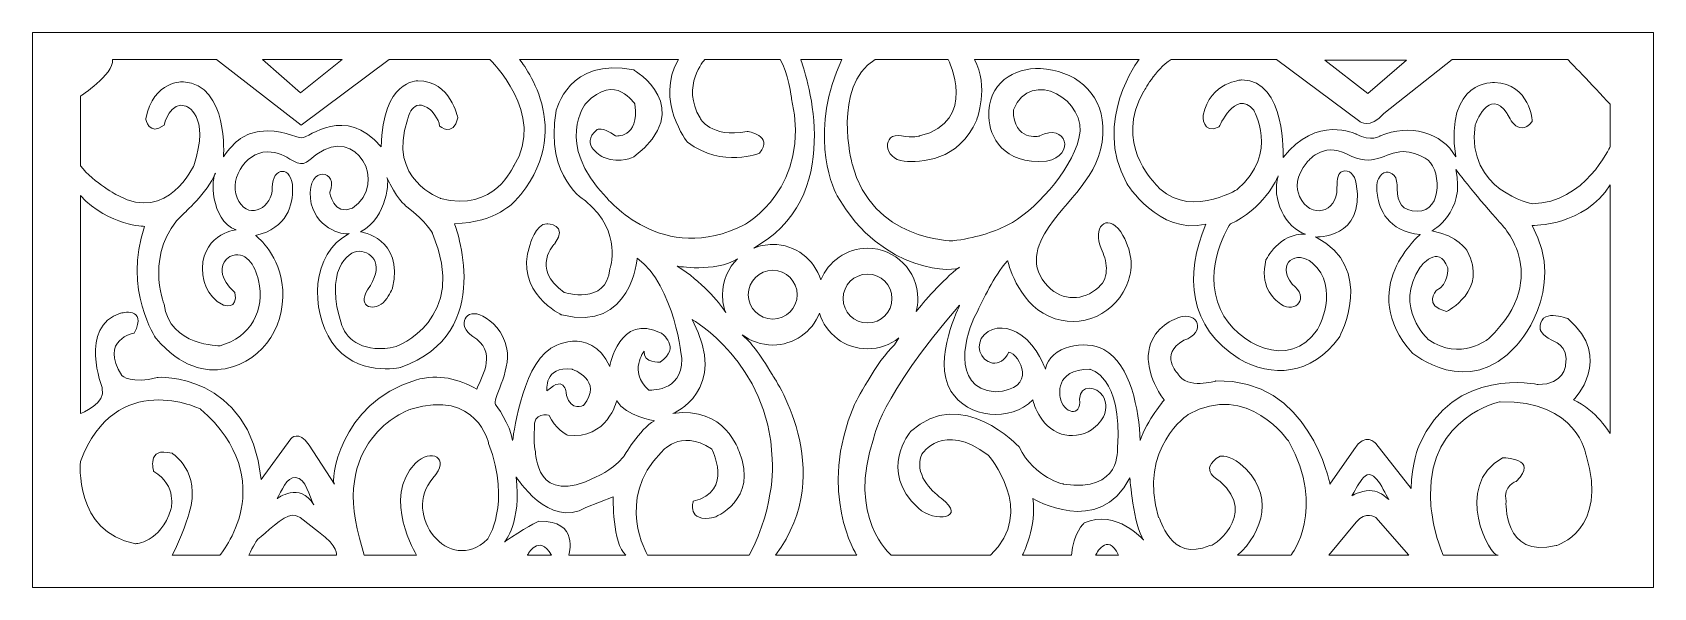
# Model space of a CAD drawing. Header units: centimetres. Extents: x -27.5 to -1.9, y -9.5 to -5.2.
# Drawn here: x -14.41 to -1.85, y -9.5 to -5.2 of the extents above; entities that cross this region are included whole.
import ezdxf

# ---------------------------------------------------------------- set-up
doc = ezdxf.new("R2010")
doc.units = ezdxf.units.CM
doc.header["$MEASUREMENT"] = 0
doc.layers.add('layer 1', color=7, linetype='Continuous')

msp = doc.modelspace()

# ---------------------------------------------------------------- linework, layer by layer
at = {"layer": 'layer 1', "color": 7, "lineweight": 9}
for points, knots in [([(-14.41417, -9.5), (-14.41417, -9.5), (-14.41417, -5.19749), (-14.41417, -5.19749), (-14.41417, -5.19749), (-14.41417, -5.19749), (-1.85082, -5.19749), (-1.85082, -5.19749), (-1.85082, -5.19749), (-1.85082, -5.19749), (-1.85082, -9.5), (-1.85082, -9.5), (-1.85082, -9.5), (-1.85082, -9.5), (-14.41417, -9.5), (-14.41417, -9.5)], [0, 0, 0, 0, 0.2, 0.2, 0.2, 0.2, 0.4, 0.4, 0.4, 0.4, 0.6, 0.6, 0.6, 0.6, 1, 1, 1, 1]), ([(-12.39748, -6.40492), (-12.39554, -6.52762), (-12.43569, -6.71559), (-12.68567, -6.77077), (-12.68567, -6.77077), (-12.68567, -6.77077), (-12.5148, -6.90018), (-12.48049, -7.13505), (-12.48049, -7.13505), (-12.43585, -7.44065), (-12.60981, -7.74353), (-12.92164, -7.8039), (-12.92164, -7.8039), (-13.0715, -7.83291), (-13.26048, -7.79584), (-13.45639, -7.56959), (-13.45639, -7.56959), (-13.45639, -7.56959), (-13.71329, -7.1912), (-13.54497, -6.7007), (-13.54497, -6.7007), (-13.54497, -6.7007), (-13.81325, -6.7007), (-14.04232, -6.46245), (-14.04232, -6.46245), (-14.04232, -6.46245), (-14.04232, -8.15119), (-14.04232, -8.15119), (-14.04232, -8.15119), (-14.04232, -8.15119), (-13.83731, -8.07411), (-13.87274, -7.95499), (-13.87274, -7.95499), (-13.87274, -7.95499), (-14.05877, -7.4785), (-13.731, -7.37339), (-13.731, -7.37339), (-13.731, -7.37339), (-13.5184, -7.31733), (-13.6247, -7.52754), (-13.6247, -7.52754), (-13.6247, -7.52754), (-13.89932, -7.5766), (-13.72214, -7.85689), (-13.72214, -7.85689), (-13.72214, -7.85689), (-13.64242, -7.92696), (-13.44752, -7.8709), (-13.44752, -7.8709), (-13.44752, -7.8709), (-12.72997, -7.82544), (-12.64138, -8.66272), (-12.64138, -8.66272), (-12.64138, -8.66272), (-12.41106, -8.34739), (-12.41106, -8.34739), (-12.41106, -8.34739), (-12.41106, -8.34739), (-12.35279, -8.27213), (-12.26932, -8.39644), (-12.26932, -8.39644), (-12.26932, -8.39644), (-12.07442, -8.69775), (-12.07442, -8.69775), (-12.07442, -8.69775), (-12.10739, -8.69226), (-12.03992, -8.07062), (-11.44546, -7.89192), (-11.44546, -7.89192), (-11.2567, -7.84091), (-11.11465, -7.8828), (-10.97143, -7.96249), (-10.97143, -7.96249), (-10.91991, -7.84198), (-10.81376, -7.67257), (-11.00117, -7.55298), (-11.00117, -7.55298), (-11.13195, -7.46953), (-11.05434, -7.32415), (-10.92313, -7.39711), (-10.92313, -7.39711), (-10.85628, -7.43427), (-10.76249, -7.51001), (-10.73767, -7.64959), (-10.73767, -7.64959), (-10.7053, -7.83169), (-10.85515, -8.04956), (-10.82535, -8.08112), (-10.82535, -8.08112), (-10.82535, -8.08112), (-10.71018, -8.23528), (-10.69246, -8.36141), (-10.69246, -8.36141), (-10.69246, -8.36141), (-10.63045, -7.80083), (-10.40012, -7.64667), (-10.40012, -7.64667), (-10.40012, -7.64667), (-10.09893, -7.45047), (-9.93947, -7.78681), (-9.93947, -7.78681), (-9.93947, -7.78681), (-9.8686, -7.36638), (-9.54083, -7.52754), (-9.54083, -7.52754), (-9.54083, -7.52754), (-9.38137, -7.63966), (-9.54969, -7.75178), (-9.54969, -7.75178), (-9.54969, -7.75178), (-9.68257, -7.76579), (-9.67371, -7.66769), (-9.67371, -7.66769), (-9.67371, -7.66769), (-9.79773, -7.82185), (-9.63827, -7.969), (-9.63827, -7.969), (-9.63827, -7.969), (-9.38137, -7.99002), (-9.38137, -7.73076), (-9.38137, -7.73076), (-9.38137, -7.73076), (-9.43453, -7.16318), (-9.72686, -6.94595), (-9.72686, -6.94595), (-9.72686, -6.94595), (-9.77116, -7.52054), (-10.31154, -7.3874), (-10.31154, -7.3874), (-10.31154, -7.3874), (-10.68361, -7.21223), (-10.55958, -6.84785), (-10.55958, -6.84785), (-10.55958, -6.84785), (-10.51528, -6.67967), (-10.4267, -6.67967), (-10.4267, -6.67967), (-10.4267, -6.67967), (-10.25839, -6.68668), (-10.36469, -6.83383), (-10.36469, -6.83383), (-10.36469, -6.83383), (-10.55958, -7.02303), (-10.29382, -7.21223), (-10.29382, -7.21223), (-10.29382, -7.21223), (-9.96605, -7.31733), (-9.93947, -7.03004), (-9.93947, -7.03004), (-9.93947, -7.03004), (-9.83316, -6.74975), (-10.1255, -6.50449), (-10.1255, -6.50449), (-10.1255, -6.50449), (-10.44442, -6.32931), (-10.35583, -5.80377), (-10.35583, -5.80377), (-10.35583, -5.80377), (-10.25839, -5.38334), (-9.75344, -5.48845), (-9.75344, -5.48845), (-9.75344, -5.48845), (-9.25735, -5.78275), (-9.75344, -6.16114), (-9.75344, -6.16114), (-9.75344, -6.16114), (-9.85089, -6.2172), (-9.98376, -6.16815), (-9.98376, -6.16815), (-9.98376, -6.16815), (-10.18752, -6.07005), (-10.03691, -5.95092), (-10.03691, -5.95092), (-10.03691, -5.95092), (-10.00148, -5.9229), (-9.89518, -5.99997), (-9.89518, -5.99997), (-9.89518, -5.99997), (-9.70914, -6.02099), (-9.74458, -5.75472), (-9.74458, -5.75472), (-9.74458, -5.75472), (-9.89518, -5.50246), (-10.1255, -5.74771), (-10.1255, -5.74771), (-10.1255, -5.74771), (-10.37355, -6.05603), (-9.96605, -6.47646), (-9.96605, -6.47646), (-9.96605, -6.47646), (-9.53197, -7.01602), (-8.89414, -6.68668), (-8.89414, -6.68668), (-8.89414, -6.68668), (-8.37148, -6.39938), (-8.53094, -5.71268), (-8.53094, -5.71268), (-8.53094, -5.71268), (-8.55752, -5.49447), (-8.61952, -5.40737), (-8.61952, -5.40737), (-8.61952, -5.40737), (-9.2042, -5.40737), (-9.2042, -5.40737), (-9.2042, -5.40737), (-9.2042, -5.40737), (-9.39023, -5.61458), (-9.23964, -5.85983), (-9.23964, -5.85983), (-9.23964, -5.85983), (-9.1599, -6.02099), (-8.87642, -5.96494), (-8.87642, -5.96494), (-8.87642, -5.96494), (-8.66382, -5.99297), (-8.77898, -6.13312), (-8.77898, -6.13312), (-8.77898, -6.13312), (-9.06246, -6.25223), (-9.33708, -6.04903), (-9.33708, -6.04903), (-9.33708, -6.04903), (-9.59398, -5.72571), (-9.40795, -5.40737), (-9.40795, -5.40737), (-9.40795, -5.40737), (-10.63931, -5.40737), (-10.63931, -5.40737), (-10.63931, -5.40737), (-10.63931, -5.40737), (-10.1698, -5.95793), (-10.67474, -6.50449), (-10.67474, -6.50449), (-10.67474, -6.50449), (-10.81649, -6.67267), (-11.14426, -6.67967), (-11.14426, -6.67967), (-11.14426, -6.67967), (-10.80762, -7.52754), (-11.56062, -7.79382), (-11.56062, -7.79382), (-11.56062, -7.79382), (-11.90636, -7.87398), (-12.09419, -7.59722), (-12.09419, -7.59722), (-12.2611, -7.35126), (-12.25778, -6.9098), (-11.95926, -6.75675), (-11.95926, -6.75675), (-12.01122, -6.77061), (-12.23226, -6.71397), (-12.26046, -6.48347), (-12.26046, -6.48347), (-12.28105, -6.21475), (-12.03395, -6.26932), (-12.10986, -6.43442), (-12.10986, -6.43442), (-12.10986, -6.43442), (-12.08328, -6.62362), (-11.93268, -6.56055), (-11.93268, -6.56055), (-11.65241, -6.3596), (-11.90783, -5.91919), (-12.20886, -6.14017), (-12.20886, -6.14017), (-12.27089, -6.18571), (-12.30386, -6.24755), (-12.39431, -6.19365), (-12.39431, -6.19365), (-12.46219, -6.1532), (-12.50661, -6.12267), (-12.59549, -6.12375), (-12.59549, -6.12375), (-12.77265, -6.12591), (-12.90439, -6.35725), (-12.81433, -6.50789), (-12.81433, -6.50789), (-12.72716, -6.6537), (-12.5535, -6.55203), (-12.5552, -6.39919), (-12.5552, -6.39919), (-12.55697, -6.23922), (-12.40034, -6.22394), (-12.39748, -6.40492)], [0, 0, 0, 0, 0.01388889, 0.01388889, 0.01388889, 0.01388889, 0.02777778, 0.02777778, 0.02777778, 0.02777778, 0.04166667, 0.04166667, 0.04166667, 0.04166667, 0.05555556, 0.05555556, 0.05555556, 0.05555556, 0.06944444, 0.06944444, 0.06944444, 0.06944444, 0.08333333, 0.08333333, 0.08333333, 0.08333333, 0.09722222, 0.09722222, 0.09722222, 0.09722222, 0.11111111, 0.11111111, 0.11111111, 0.11111111, 0.125, 0.125, 0.125, 0.125, 0.13888889, 0.13888889, 0.13888889, 0.13888889, 0.15277778, 0.15277778, 0.15277778, 0.15277778, 0.16666667, 0.16666667, 0.16666667, 0.16666667, 0.18055556, 0.18055556, 0.18055556, 0.18055556, 0.19444444, 0.19444444, 0.19444444, 0.19444444, 0.20833333, 0.20833333, 0.20833333, 0.20833333, 0.22222222, 0.22222222, 0.22222222, 0.22222222, 0.23611111, 0.23611111, 0.23611111, 0.23611111, 0.25, 0.25, 0.25, 0.25, 0.26388889, 0.26388889, 0.26388889, 0.26388889, 0.27777778, 0.27777778, 0.27777778, 0.27777778, 0.29166667, 0.29166667, 0.29166667, 0.29166667, 0.30555556, 0.30555556, 0.30555556, 0.30555556, 0.31944444, 0.31944444, 0.31944444, 0.31944444, 0.33333333, 0.33333333, 0.33333333, 0.33333333, 0.34722222, 0.34722222, 0.34722222, 0.34722222, 0.36111111, 0.36111111, 0.36111111, 0.36111111, 0.375, 0.375, 0.375, 0.375, 0.38888889, 0.38888889, 0.38888889, 0.38888889, 0.40277778, 0.40277778, 0.40277778, 0.40277778, 0.41666667, 0.41666667, 0.41666667, 0.41666667, 0.43055556, 0.43055556, 0.43055556, 0.43055556, 0.44444444, 0.44444444, 0.44444444, 0.44444444, 0.45833333, 0.45833333, 0.45833333, 0.45833333, 0.47222222, 0.47222222, 0.47222222, 0.47222222, 0.48611111, 0.48611111, 0.48611111, 0.48611111, 0.5, 0.5, 0.5, 0.5, 0.51388889, 0.51388889, 0.51388889, 0.51388889, 0.52777778, 0.52777778, 0.52777778, 0.52777778, 0.54166667, 0.54166667, 0.54166667, 0.54166667, 0.55555556, 0.55555556, 0.55555556, 0.55555556, 0.56944444, 0.56944444, 0.56944444, 0.56944444, 0.58333333, 0.58333333, 0.58333333, 0.58333333, 0.59722222, 0.59722222, 0.59722222, 0.59722222, 0.61111111, 0.61111111, 0.61111111, 0.61111111, 0.625, 0.625, 0.625, 0.625, 0.63888889, 0.63888889, 0.63888889, 0.63888889, 0.65277778, 0.65277778, 0.65277778, 0.65277778, 0.66666667, 0.66666667, 0.66666667, 0.66666667, 0.68055556, 0.68055556, 0.68055556, 0.68055556, 0.69444444, 0.69444444, 0.69444444, 0.69444444, 0.70833333, 0.70833333, 0.70833333, 0.70833333, 0.72222222, 0.72222222, 0.72222222, 0.72222222, 0.73611111, 0.73611111, 0.73611111, 0.73611111, 0.75, 0.75, 0.75, 0.75, 0.76388889, 0.76388889, 0.76388889, 0.76388889, 0.77777778, 0.77777778, 0.77777778, 0.77777778, 0.79166667, 0.79166667, 0.79166667, 0.79166667, 0.80555556, 0.80555556, 0.80555556, 0.80555556, 0.81944444, 0.81944444, 0.81944444, 0.81944444, 0.83333333, 0.83333333, 0.83333333, 0.83333333, 0.84722222, 0.84722222, 0.84722222, 0.84722222, 0.86111111, 0.86111111, 0.86111111, 0.86111111, 0.875, 0.875, 0.875, 0.875, 0.88888889, 0.88888889, 0.88888889, 0.88888889, 0.90277778, 0.90277778, 0.90277778, 0.90277778, 0.91666667, 0.91666667, 0.91666667, 0.91666667, 0.93055556, 0.93055556, 0.93055556, 0.93055556, 0.94444444, 0.94444444, 0.94444444, 0.94444444, 0.95833333, 0.95833333, 0.95833333, 0.95833333, 0.97222222, 0.97222222, 0.97222222, 0.97222222, 1, 1, 1, 1]), ([(-13.79301, -5.40737), (-13.79301, -5.40737), (-12.98687, -5.40737), (-12.98687, -5.40737), (-12.98687, -5.40737), (-12.98687, -5.40737), (-12.33132, -5.91589), (-12.33132, -5.91589), (-12.33132, -5.91589), (-12.33132, -5.91589), (-11.6492, -5.40737), (-11.6492, -5.40737), (-11.6492, -5.40737), (-11.6492, -5.40737), (-10.86963, -5.40737), (-10.86963, -5.40737), (-10.86963, -5.40737), (-10.86963, -5.40737), (-10.4267, -5.8318), (-10.68361, -6.23121), (-10.68361, -6.23121), (-10.68361, -6.23121), (-10.8342, -6.59559), (-11.25057, -6.48347), (-11.25057, -6.48347), (-11.25057, -6.48347), (-11.66692, -6.34031), (-11.50746, -5.87384), (-11.50746, -5.87384), (-11.50746, -5.87384), (-11.47203, -5.68465), (-11.33029, -5.79677), (-11.33029, -5.79677), (-11.33029, -5.79677), (-11.25942, -5.86684), (-11.25942, -5.9229), (-11.25942, -5.9229), (-11.25942, -5.9229), (-11.15312, -6.01399), (-11.11768, -5.85983), (-11.11768, -5.85983), (-11.11768, -5.85983), (-11.17083, -5.57253), (-11.42773, -5.57253), (-11.42773, -5.57253), (-11.42773, -5.57253), (-11.70236, -5.56553), (-11.71121, -6.08406), (-11.71121, -6.08406), (-11.99602, -5.75569), (-12.26637, -6.01374), (-12.32871, -6.01509), (-12.32871, -6.01509), (-12.36693, -6.01592), (-12.49755, -5.9427), (-12.65185, -5.96519), (-12.65185, -5.96519), (-12.76615, -5.98185), (-12.84243, -6.03169), (-12.93372, -6.16114), (-12.93372, -6.16114), (-12.93372, -6.16114), (-12.88943, -5.60757), (-13.24377, -5.57954), (-13.24377, -5.57954), (-13.24377, -5.57954), (-13.4741, -5.56553), (-13.53611, -5.86684), (-13.53611, -5.86684), (-13.53611, -5.86684), (-13.50954, -6.00698), (-13.39437, -5.91589), (-13.39437, -5.91589), (-13.39437, -5.91589), (-13.34122, -5.71969), (-13.22606, -5.76873), (-13.22606, -5.76873), (-13.22606, -5.76873), (-13.03117, -5.8318), (-13.16405, -6.23121), (-13.16405, -6.23121), (-13.16405, -6.23121), (-13.36779, -6.67267), (-13.74872, -6.46245), (-13.74872, -6.46245), (-13.74872, -6.46245), (-13.93727, -6.36435), (-14.04232, -6.23121), (-14.04232, -6.23121), (-14.04232, -6.23121), (-14.04232, -5.69166), (-14.04232, -5.69166), (-14.04232, -5.69166), (-14.04232, -5.69166), (-13.78416, -5.5265), (-13.79301, -5.40737)], [0, 0, 0, 0, 0.04, 0.04, 0.04, 0.04, 0.08, 0.08, 0.08, 0.08, 0.12, 0.12, 0.12, 0.12, 0.16, 0.16, 0.16, 0.16, 0.2, 0.2, 0.2, 0.2, 0.24, 0.24, 0.24, 0.24, 0.28, 0.28, 0.28, 0.28, 0.32, 0.32, 0.32, 0.32, 0.36, 0.36, 0.36, 0.36, 0.4, 0.4, 0.4, 0.4, 0.44, 0.44, 0.44, 0.44, 0.48, 0.48, 0.48, 0.48, 0.52, 0.52, 0.52, 0.52, 0.56, 0.56, 0.56, 0.56, 0.6, 0.6, 0.6, 0.6, 0.64, 0.64, 0.64, 0.64, 0.68, 0.68, 0.68, 0.68, 0.72, 0.72, 0.72, 0.72, 0.76, 0.76, 0.76, 0.76, 0.8, 0.8, 0.8, 0.8, 0.84, 0.84, 0.84, 0.84, 0.88, 0.88, 0.88, 0.88, 0.92, 0.92, 0.92, 0.92, 1, 1, 1, 1]), ([(-12.63103, -5.40737), (-12.63103, -5.40737), (-12.01409, -5.40737), (-12.01409, -5.40737), (-12.01409, -5.40737), (-12.01409, -5.40737), (-12.33548, -5.66444), (-12.33548, -5.66444), (-12.33548, -5.66444), (-12.33548, -5.66444), (-12.63103, -5.40737), (-12.63103, -5.40737)], [0, 0, 0, 0, 0.25, 0.25, 0.25, 0.25, 0.5, 0.5, 0.5, 0.5, 1, 1, 1, 1]), ([(-8.82459, -6.86974), (-8.77904, -6.85106), (-8.72919, -6.84074), (-8.67692, -6.84074), (-8.67692, -6.84074), (-8.50152, -6.84074), (-8.35317, -6.9567), (-8.30433, -7.11612), (-8.30433, -7.11612), (-8.24705, -6.97219), (-8.10646, -6.87043), (-7.94216, -6.87043), (-7.94216, -6.87043), (-7.727, -6.87043), (-7.55251, -7.04491), (-7.55251, -7.26007), (-7.55251, -7.26007), (-7.55251, -7.29502), (-7.55714, -7.32887), (-7.56577, -7.36109), (-7.56577, -7.36109), (-7.50848, -7.28952), (-7.36595, -7.11915), (-7.22871, -7.01602), (-7.22871, -7.01602), (-7.24308, -7.05717), (-7.82455, -7.0794), (-8.17753, -6.46518), (-8.17753, -6.46518), (-8.22899, -6.37565), (-8.39257, -5.93703), (-8.14116, -5.40737), (-8.14116, -5.40737), (-8.14116, -5.40737), (-8.46007, -5.40737), (-8.46007, -5.40737), (-8.46007, -5.40737), (-8.46007, -5.40737), (-8.09686, -6.35034), (-8.71697, -6.7988), (-8.71697, -6.7988), (-8.71697, -6.7988), (-8.82459, -6.86974), (-8.82459, -6.86974)], [0, 0, 0, 0, 0.08333333, 0.08333333, 0.08333333, 0.08333333, 0.16666667, 0.16666667, 0.16666667, 0.16666667, 0.25, 0.25, 0.25, 0.25, 0.33333333, 0.33333333, 0.33333333, 0.33333333, 0.41666667, 0.41666667, 0.41666667, 0.41666667, 0.5, 0.5, 0.5, 0.5, 0.58333333, 0.58333333, 0.58333333, 0.58333333, 0.66666667, 0.66666667, 0.66666667, 0.66666667, 0.75, 0.75, 0.75, 0.75, 0.83333333, 0.83333333, 0.83333333, 0.83333333, 1, 1, 1, 1]), ([(-3.78971, -6.12111), (-3.72976, -6.12009), (-3.67554, -6.14527), (-3.6204, -6.17205), (-3.6204, -6.17205), (-3.49813, -6.23144), (-3.47717, -6.58789), (-3.68173, -6.58285), (-3.68173, -6.58285), (-3.79967, -6.57995), (-3.83608, -6.51941), (-3.83684, -6.40945), (-3.83684, -6.40945), (-3.83715, -6.36472), (-3.8415, -6.32738), (-3.86202, -6.30672), (-3.86202, -6.30672), (-3.89847, -6.27004), (-3.95061, -6.2658), (-3.98358, -6.3325), (-3.98358, -6.3325), (-4.00108, -6.3679), (-3.99669, -6.42216), (-3.99141, -6.45911), (-3.99141, -6.45911), (-3.97671, -6.56207), (-3.91403, -6.73913), (-3.65865, -6.76376), (-3.65865, -6.76376), (-3.65865, -6.76376), (-4.16359, -7.1842), (-3.72066, -7.6817), (-3.72066, -7.6817), (-3.72066, -7.6817), (-3.28658, -8.04608), (-2.91452, -7.62565), (-2.91452, -7.62565), (-2.91452, -7.62565), (-2.51587, -7.20522), (-2.79049, -6.69369), (-2.79049, -6.69369), (-2.79049, -6.69369), (-2.38299, -6.7007), (-2.1881, -6.37836), (-2.1881, -6.37836), (-2.1881, -6.37836), (-2.1881, -8.30535), (-2.1881, -8.30535), (-2.1881, -8.30535), (-2.1881, -8.30535), (-2.29441, -8.12316), (-2.47157, -8.04608), (-2.47157, -8.04608), (-2.47157, -8.04608), (-2.15267, -7.72375), (-2.51587, -7.41543), (-2.51587, -7.41543), (-2.51587, -7.41543), (-2.7462, -7.32434), (-2.72848, -7.49952), (-2.72848, -7.49952), (-2.72848, -7.49952), (-2.71963, -7.54156), (-2.6399, -7.5836), (-2.6399, -7.5836), (-2.6399, -7.5836), (-2.49816, -7.61864), (-2.53359, -7.77981), (-2.53359, -7.77981), (-2.53359, -7.77981), (-2.54245, -7.92696), (-2.7462, -7.92696), (-2.7462, -7.92696), (-2.7462, -7.92696), (-3.40175, -7.77981), (-3.6675, -8.39644), (-3.6675, -8.39644), (-3.6675, -8.39644), (-3.72952, -8.5436), (-3.72952, -8.73279), (-3.72952, -8.73279), (-3.72952, -8.73279), (-4.00413, -8.38243), (-4.00413, -8.38243), (-4.00413, -8.38243), (-4.00413, -8.38243), (-4.08387, -8.28433), (-4.17246, -8.43148), (-4.17246, -8.43148), (-4.17246, -8.43148), (-4.35849, -8.69775), (-4.35849, -8.69775), (-4.35849, -8.69775), (-4.35849, -8.69775), (-4.51794, -7.8709), (-5.24436, -7.89893), (-5.24436, -7.89893), (-5.24436, -7.89893), (-5.46583, -7.969), (-5.53669, -7.84287), (-5.53669, -7.84287), (-5.53669, -7.84287), (-5.68729, -7.69572), (-5.4924, -7.5836), (-5.4924, -7.5836), (-5.31184, -7.52542), (-5.37944, -7.35197), (-5.53136, -7.40767), (-5.53136, -7.40767), (-5.61924, -7.43989), (-5.75512, -7.51912), (-5.76702, -7.70273), (-5.76702, -7.70273), (-5.76702, -7.70273), (-5.77588, -7.8709), (-5.643, -8.04608), (-5.643, -8.04608), (-5.643, -8.04608), (-5.77588, -8.20024), (-5.82903, -8.36141), (-5.82903, -8.36141), (-5.8393, -8.12618), (-5.90043, -7.76991), (-6.11051, -7.65573), (-6.11051, -7.65573), (-6.25343, -7.57805), (-6.52851, -7.62375), (-6.5643, -7.80784), (-6.5643, -7.80784), (-6.5643, -7.80784), (-6.62124, -7.63116), (-6.75359, -7.54087), (-6.75359, -7.54087), (-6.84325, -7.4797), (-6.95816, -7.46189), (-7.03949, -7.54193), (-7.03949, -7.54193), (-7.11001, -7.61133), (-7.07486, -7.74343), (-6.97399, -7.75972), (-6.97399, -7.75972), (-6.92773, -7.76719), (-6.87775, -7.74185), (-6.84778, -7.6747), (-6.84778, -7.6747), (-6.76191, -7.69187), (-6.61598, -7.96607), (-6.95409, -7.98302), (-6.95409, -7.98302), (-7.30937, -7.95364), (-7.17555, -7.51519), (-7.10393, -7.38281), (-7.10393, -7.38281), (-7.03697, -7.25905), (-6.97291, -7.09879), (-6.85664, -6.96697), (-6.85664, -6.96697), (-6.85664, -6.96697), (-6.78498, -7.28441), (-6.53639, -7.39754), (-6.53639, -7.39754), (-6.28764, -7.51076), (-6.00883, -7.37852), (-5.9197, -7.11951), (-5.9197, -7.11951), (-5.88485, -7.01824), (-5.88828, -6.89208), (-5.97963, -6.74274), (-5.97963, -6.74274), (-6.09511, -6.58816), (-6.20126, -6.71529), (-6.1312, -6.87188), (-6.1312, -6.87188), (-6.09053, -6.96277), (-6.05966, -7.09075), (-6.15169, -7.17344), (-6.15169, -7.17344), (-6.27048, -7.28018), (-6.43153, -7.28036), (-6.54194, -7.16761), (-6.54194, -7.16761), (-6.69001, -7.01639), (-6.63837, -6.85209), (-6.53409, -6.70118), (-6.53409, -6.70118), (-6.35787, -6.44615), (-6.10358, -6.28151), (-6.11864, -5.92327), (-6.11864, -5.92327), (-6.12992, -5.65496), (-6.34577, -5.48907), (-6.60279, -5.47821), (-6.60279, -5.47821), (-6.80621, -5.46962), (-7.01314, -5.58661), (-7.00237, -5.85482), (-7.00237, -5.85482), (-6.99654, -6.00026), (-6.89651, -6.22508), (-6.55544, -6.19618), (-6.55544, -6.19618), (-6.32167, -6.14823), (-6.40481, -5.89252), (-6.6086, -5.99997), (-6.6086, -5.99997), (-6.6086, -5.99997), (-6.81235, -6.04903), (-6.81235, -5.79677), (-6.81235, -5.79677), (-6.67764, -5.4649), (-6.22751, -5.72367), (-6.30378, -6.01875), (-6.30378, -6.01875), (-6.37062, -6.27736), (-6.65506, -6.59169), (-6.85914, -6.69191), (-6.85914, -6.69191), (-6.97301, -6.74783), (-7.11237, -6.79245), (-7.28186, -6.81281), (-7.28186, -6.81281), (-7.28186, -6.81281), (-7.91083, -6.81281), (-8.06143, -6.2172), (-8.06143, -6.2172), (-8.06143, -6.2172), (-8.22089, -5.61725), (-7.88425, -5.40737), (-7.88425, -5.40737), (-7.88425, -5.40737), (-7.31729, -5.40737), (-7.31729, -5.40737), (-7.31729, -5.40737), (-7.31729, -5.40737), (-7.07811, -5.88786), (-7.53877, -5.99997), (-7.53877, -5.99997), (-7.53877, -5.99997), (-7.58969, -6.01724), (-7.67837, -5.99961), (-7.67837, -5.99961), (-7.83285, -5.96892), (-7.82152, -6.1817), (-7.65827, -6.19551), (-7.65827, -6.19551), (-7.53847, -6.20565), (-7.22995, -6.19771), (-7.09583, -5.87384), (-7.09583, -5.87384), (-7.09583, -5.87384), (-6.99838, -5.61725), (-7.11355, -5.40737), (-7.11355, -5.40737), (-7.11355, -5.40737), (-5.83789, -5.40737), (-5.83789, -5.40737), (-5.83789, -5.40737), (-5.83789, -5.40737), (-6.2011, -5.88085), (-5.93534, -6.36435), (-5.93534, -6.36435), (-5.93534, -6.36435), (-5.68536, -6.7727), (-5.32012, -6.68363), (-5.32012, -6.68363), (-5.48778, -7.07707), (-5.45448, -7.48817), (-5.06169, -7.72595), (-5.06169, -7.72595), (-4.81435, -7.87568), (-4.50157, -7.85626), (-4.28761, -7.56258), (-4.28761, -7.56258), (-4.27911, -7.54771), (-4.00103, -7.0207), (-4.46969, -6.78297), (-4.46969, -6.78297), (-4.46969, -6.78297), (-4.08221, -6.80116), (-4.15507, -6.37223), (-4.15507, -6.37223), (-4.16793, -6.29653), (-4.20762, -6.25641), (-4.26497, -6.27491), (-4.26497, -6.27491), (-4.29273, -6.28386), (-4.30533, -6.3249), (-4.30446, -6.40465), (-4.30446, -6.40465), (-4.30235, -6.59904), (-4.51167, -6.64555), (-4.59393, -6.46922), (-4.59393, -6.46922), (-4.62389, -6.40499), (-4.62538, -6.31486), (-4.53566, -6.20319), (-4.53566, -6.20319), (-4.53566, -6.20319), (-4.4205, -6.04202), (-4.22561, -6.14012), (-4.22561, -6.14012), (-4.01829, -6.25374), (-3.94097, -6.12368), (-3.78971, -6.12111)], [0, 0, 0, 0, 0.01298701, 0.01298701, 0.01298701, 0.01298701, 0.02597403, 0.02597403, 0.02597403, 0.02597403, 0.03896104, 0.03896104, 0.03896104, 0.03896104, 0.05194805, 0.05194805, 0.05194805, 0.05194805, 0.06493506, 0.06493506, 0.06493506, 0.06493506, 0.07792208, 0.07792208, 0.07792208, 0.07792208, 0.09090909, 0.09090909, 0.09090909, 0.09090909, 0.1038961, 0.1038961, 0.1038961, 0.1038961, 0.11688312, 0.11688312, 0.11688312, 0.11688312, 0.12987013, 0.12987013, 0.12987013, 0.12987013, 0.14285714, 0.14285714, 0.14285714, 0.14285714, 0.15584416, 0.15584416, 0.15584416, 0.15584416, 0.16883117, 0.16883117, 0.16883117, 0.16883117, 0.18181818, 0.18181818, 0.18181818, 0.18181818, 0.19480519, 0.19480519, 0.19480519, 0.19480519, 0.20779221, 0.20779221, 0.20779221, 0.20779221, 0.22077922, 0.22077922, 0.22077922, 0.22077922, 0.23376623, 0.23376623, 0.23376623, 0.23376623, 0.24675325, 0.24675325, 0.24675325, 0.24675325, 0.25974026, 0.25974026, 0.25974026, 0.25974026, 0.27272727, 0.27272727, 0.27272727, 0.27272727, 0.28571429, 0.28571429, 0.28571429, 0.28571429, 0.2987013, 0.2987013, 0.2987013, 0.2987013, 0.31168831, 0.31168831, 0.31168831, 0.31168831, 0.32467532, 0.32467532, 0.32467532, 0.32467532, 0.33766234, 0.33766234, 0.33766234, 0.33766234, 0.35064935, 0.35064935, 0.35064935, 0.35064935, 0.36363636, 0.36363636, 0.36363636, 0.36363636, 0.37662338, 0.37662338, 0.37662338, 0.37662338, 0.38961039, 0.38961039, 0.38961039, 0.38961039, 0.4025974, 0.4025974, 0.4025974, 0.4025974, 0.41558442, 0.41558442, 0.41558442, 0.41558442, 0.42857143, 0.42857143, 0.42857143, 0.42857143, 0.44155844, 0.44155844, 0.44155844, 0.44155844, 0.45454545, 0.45454545, 0.45454545, 0.45454545, 0.46753247, 0.46753247, 0.46753247, 0.46753247, 0.48051948, 0.48051948, 0.48051948, 0.48051948, 0.49350649, 0.49350649, 0.49350649, 0.49350649, 0.50649351, 0.50649351, 0.50649351, 0.50649351, 0.51948052, 0.51948052, 0.51948052, 0.51948052, 0.53246753, 0.53246753, 0.53246753, 0.53246753, 0.54545455, 0.54545455, 0.54545455, 0.54545455, 0.55844156, 0.55844156, 0.55844156, 0.55844156, 0.57142857, 0.57142857, 0.57142857, 0.57142857, 0.58441558, 0.58441558, 0.58441558, 0.58441558, 0.5974026, 0.5974026, 0.5974026, 0.5974026, 0.61038961, 0.61038961, 0.61038961, 0.61038961, 0.62337662, 0.62337662, 0.62337662, 0.62337662, 0.63636364, 0.63636364, 0.63636364, 0.63636364, 0.64935065, 0.64935065, 0.64935065, 0.64935065, 0.66233766, 0.66233766, 0.66233766, 0.66233766, 0.67532468, 0.67532468, 0.67532468, 0.67532468, 0.68831169, 0.68831169, 0.68831169, 0.68831169, 0.7012987, 0.7012987, 0.7012987, 0.7012987, 0.71428571, 0.71428571, 0.71428571, 0.71428571, 0.72727273, 0.72727273, 0.72727273, 0.72727273, 0.74025974, 0.74025974, 0.74025974, 0.74025974, 0.75324675, 0.75324675, 0.75324675, 0.75324675, 0.76623377, 0.76623377, 0.76623377, 0.76623377, 0.77922078, 0.77922078, 0.77922078, 0.77922078, 0.79220779, 0.79220779, 0.79220779, 0.79220779, 0.80519481, 0.80519481, 0.80519481, 0.80519481, 0.81818182, 0.81818182, 0.81818182, 0.81818182, 0.83116883, 0.83116883, 0.83116883, 0.83116883, 0.84415584, 0.84415584, 0.84415584, 0.84415584, 0.85714286, 0.85714286, 0.85714286, 0.85714286, 0.87012987, 0.87012987, 0.87012987, 0.87012987, 0.88311688, 0.88311688, 0.88311688, 0.88311688, 0.8961039, 0.8961039, 0.8961039, 0.8961039, 0.90909091, 0.90909091, 0.90909091, 0.90909091, 0.92207792, 0.92207792, 0.92207792, 0.92207792, 0.93506494, 0.93506494, 0.93506494, 0.93506494, 0.94805195, 0.94805195, 0.94805195, 0.94805195, 0.96103896, 0.96103896, 0.96103896, 0.96103896, 0.97402597, 0.97402597, 0.97402597, 0.97402597, 1, 1, 1, 1]), ([(-2.51587, -5.40737), (-2.51587, -5.40737), (-2.32098, -5.60757), (-2.1881, -5.75472), (-2.1881, -5.75472), (-2.1881, -5.78275), (-2.1881, -6.08406), (-2.1881, -6.08406), (-2.1881, -6.08406), (-2.1881, -6.08406), (-2.38299, -6.51851), (-2.79049, -6.52551), (-2.79049, -6.52551), (-2.79049, -6.52551), (-3.3043, -6.4244), (-3.23343, -5.91589), (-3.23343, -5.91589), (-3.23343, -5.91589), (-3.12712, -5.61458), (-2.98538, -5.82479), (-2.98538, -5.82479), (-2.98538, -5.82479), (-2.90566, -6.02801), (-2.79049, -5.88786), (-2.79049, -5.88786), (-2.79049, -5.88786), (-2.80821, -5.59355), (-3.08283, -5.58655), (-3.08283, -5.58655), (-3.08283, -5.58655), (-3.47261, -5.55852), (-3.38402, -6.16114), (-3.38402, -6.16114), (-3.48947, -5.97141), (-3.74372, -5.9011), (-3.9687, -5.99997), (-3.9687, -5.99997), (-3.9687, -5.99997), (-4.03957, -6.04903), (-4.15473, -5.98596), (-4.15473, -5.98596), (-4.15473, -5.98596), (-4.46479, -5.8318), (-4.72169, -6.16815), (-4.72169, -6.16815), (-4.72169, -6.16815), (-4.69512, -5.56553), (-5.04061, -5.56553), (-5.04061, -5.56553), (-5.04061, -5.56553), (-5.28865, -5.57954), (-5.3418, -5.83881), (-5.3418, -5.83881), (-5.3418, -5.83881), (-5.35066, -5.99297), (-5.21778, -5.9299), (-5.21778, -5.9299), (-5.21778, -5.9299), (-5.09376, -5.6356), (-4.95202, -5.79677), (-4.95202, -5.79677), (-4.95202, -5.79677), (-4.74827, -6.13312), (-5.07604, -6.4134), (-5.07604, -6.4134), (-5.07604, -6.4134), (-5.48354, -6.66566), (-5.72273, -6.35734), (-5.72273, -6.35734), (-5.72273, -6.35734), (-6.03279, -6.04903), (-5.80246, -5.65662), (-5.80246, -5.65662), (-5.80246, -5.65662), (-5.71387, -5.48747), (-5.58984, -5.40737), (-5.58984, -5.40737), (-5.58984, -5.40737), (-4.77427, -5.40737), (-4.77427, -5.40737), (-4.77427, -5.40737), (-4.77427, -5.40737), (-4.12816, -5.88786), (-4.12816, -5.88786), (-4.12816, -5.88786), (-4.12816, -5.88786), (-4.04843, -5.95092), (-3.94213, -5.82479), (-3.94213, -5.82479), (-3.94213, -5.82479), (-3.4106, -5.40737), (-3.4106, -5.40737), (-3.4106, -5.40737), (-3.4106, -5.40737), (-2.51587, -5.40737), (-2.51587, -5.40737)], [0, 0, 0, 0, 0.04, 0.04, 0.04, 0.04, 0.08, 0.08, 0.08, 0.08, 0.12, 0.12, 0.12, 0.12, 0.16, 0.16, 0.16, 0.16, 0.2, 0.2, 0.2, 0.2, 0.24, 0.24, 0.24, 0.24, 0.28, 0.28, 0.28, 0.28, 0.32, 0.32, 0.32, 0.32, 0.36, 0.36, 0.36, 0.36, 0.4, 0.4, 0.4, 0.4, 0.44, 0.44, 0.44, 0.44, 0.48, 0.48, 0.48, 0.48, 0.52, 0.52, 0.52, 0.52, 0.56, 0.56, 0.56, 0.56, 0.6, 0.6, 0.6, 0.6, 0.64, 0.64, 0.64, 0.64, 0.68, 0.68, 0.68, 0.68, 0.72, 0.72, 0.72, 0.72, 0.76, 0.76, 0.76, 0.76, 0.8, 0.8, 0.8, 0.8, 0.84, 0.84, 0.84, 0.84, 0.88, 0.88, 0.88, 0.88, 0.92, 0.92, 0.92, 0.92, 1, 1, 1, 1]), ([(-3.76523, -5.41331), (-3.76523, -5.41331), (-4.06483, -5.6717), (-4.06483, -5.6717), (-4.06483, -5.6717), (-4.06483, -5.6717), (-4.39841, -5.41288), (-4.39841, -5.41288), (-4.39841, -5.41288), (-4.39841, -5.41288), (-3.76523, -5.41331), (-3.76523, -5.41331)], [0, 0, 0, 0, 0.25, 0.25, 0.25, 0.25, 0.5, 0.5, 0.5, 0.5, 1, 1, 1, 1]), ([(-3.57006, -6.73573), (-3.57006, -6.73573), (-3.3043, -6.59559), (-3.38402, -6.25925), (-3.38402, -6.25925), (-3.38402, -6.25925), (-3.18913, -6.5115), (-3.0474, -6.66566), (-3.0474, -6.66566), (-3.0474, -6.66566), (-2.61332, -7.07208), (-3.12712, -7.56959), (-3.12712, -7.56959), (-3.12712, -7.56959), (-3.34859, -7.75178), (-3.59664, -7.5766), (-3.59664, -7.5766), (-3.59664, -7.5766), (-3.87125, -7.33134), (-3.65865, -7.01602), (-3.65865, -7.01602), (-3.65865, -7.01602), (-3.5169, -6.82683), (-3.44604, -7.02303), (-3.44604, -7.02303), (-3.44604, -7.02303), (-3.43718, -7.14916), (-3.53463, -7.19821), (-3.53463, -7.19821), (-3.53463, -7.19821), (-3.64093, -7.31733), (-3.4549, -7.35937), (-3.4549, -7.35937), (-3.4549, -7.35937), (-3.12712, -7.19821), (-3.29544, -6.88989), (-3.29544, -6.88989), (-3.29544, -6.88989), (-3.36631, -6.77077), (-3.57006, -6.73573)], [0, 0, 0, 0, 0.09090909, 0.09090909, 0.09090909, 0.09090909, 0.18181818, 0.18181818, 0.18181818, 0.18181818, 0.27272727, 0.27272727, 0.27272727, 0.27272727, 0.36363636, 0.36363636, 0.36363636, 0.36363636, 0.45454545, 0.45454545, 0.45454545, 0.45454545, 0.54545455, 0.54545455, 0.54545455, 0.54545455, 0.63636364, 0.63636364, 0.63636364, 0.63636364, 0.72727273, 0.72727273, 0.72727273, 0.72727273, 0.81818182, 0.81818182, 0.81818182, 0.81818182, 1, 1, 1, 1]), ([(-12.99573, -6.28727), (-13.02503, -6.30925), (-13.04282, -6.65157), (-12.83628, -6.72873), (-12.83628, -6.72873), (-12.84191, -6.72028), (-13.12778, -6.77347), (-13.09318, -7.07909), (-13.09318, -7.07909), (-13.09318, -7.07909), (-13.07545, -7.24726), (-12.93372, -7.31032), (-12.93372, -7.31032), (-12.93372, -7.31032), (-12.81855, -7.35237), (-12.84513, -7.21223), (-12.84513, -7.21223), (-12.84513, -7.21223), (-13.04158, -7.05029), (-12.88452, -6.93317), (-12.88452, -6.93317), (-12.76321, -6.88055), (-12.68884, -7.00004), (-12.66172, -7.12032), (-12.66172, -7.12032), (-12.61053, -7.34733), (-12.72068, -7.55955), (-12.96029, -7.62565), (-12.96029, -7.62565), (-12.96029, -7.62565), (-13.35008, -7.63265), (-13.39437, -7.30332), (-13.39437, -7.30332), (-13.39437, -7.30332), (-13.55383, -6.8969), (-13.24377, -6.60259), (-13.24377, -6.60259), (-13.24377, -6.60259), (-13.05774, -6.44143), (-12.99573, -6.28727)], [0, 0, 0, 0, 0.09090909, 0.09090909, 0.09090909, 0.09090909, 0.18181818, 0.18181818, 0.18181818, 0.18181818, 0.27272727, 0.27272727, 0.27272727, 0.27272727, 0.36363636, 0.36363636, 0.36363636, 0.36363636, 0.45454545, 0.45454545, 0.45454545, 0.45454545, 0.54545455, 0.54545455, 0.54545455, 0.54545455, 0.63636364, 0.63636364, 0.63636364, 0.63636364, 0.72727273, 0.72727273, 0.72727273, 0.72727273, 0.81818182, 0.81818182, 0.81818182, 0.81818182, 1, 1, 1, 1]), ([(-11.81752, -7.1912), (-11.68435, -7.01257), (-11.77138, -6.89648), (-11.88293, -6.89289), (-11.88293, -6.89289), (-11.97097, -6.89006), (-12.15677, -7.05429), (-12.01533, -7.46937), (-12.01533, -7.46937), (-11.97602, -7.58474), (-11.84174, -7.68707), (-11.59605, -7.63265), (-11.59605, -7.63265), (-11.59605, -7.63265), (-11.02909, -7.42244), (-11.31257, -6.75675), (-11.31257, -6.75675), (-11.31257, -6.75675), (-11.35687, -6.66566), (-11.51632, -6.54654), (-11.51632, -6.54654), (-11.51632, -6.54654), (-11.60491, -6.46946), (-11.66692, -6.32231), (-11.66692, -6.32231), (-11.6499, -6.3296), (-11.65719, -6.62837), (-11.87068, -6.74274), (-11.87068, -6.74274), (-11.87068, -6.74274), (-11.53404, -6.79179), (-11.62262, -7.17719), (-11.62262, -7.17719), (-11.62262, -7.17719), (-11.64356, -7.23018), (-11.68255, -7.27696), (-11.68255, -7.27696), (-11.75539, -7.36434), (-11.90347, -7.33398), (-11.81752, -7.1912)], [0, 0, 0, 0, 0.09090909, 0.09090909, 0.09090909, 0.09090909, 0.18181818, 0.18181818, 0.18181818, 0.18181818, 0.27272727, 0.27272727, 0.27272727, 0.27272727, 0.36363636, 0.36363636, 0.36363636, 0.36363636, 0.45454545, 0.45454545, 0.45454545, 0.45454545, 0.54545455, 0.54545455, 0.54545455, 0.54545455, 0.63636364, 0.63636364, 0.63636364, 0.63636364, 0.72727273, 0.72727273, 0.72727273, 0.72727273, 0.81818182, 0.81818182, 0.81818182, 0.81818182, 1, 1, 1, 1]), ([(-4.75996, -6.30829), (-4.75598, -6.32022), (-4.88948, -6.58042), (-5.12919, -6.67967), (-5.12919, -6.67967), (-5.13119, -6.67967), (-5.35735, -7.01755), (-5.20682, -7.3458), (-5.20682, -7.3458), (-5.08382, -7.61401), (-4.67249, -7.82409), (-4.45593, -7.49952), (-4.45593, -7.49952), (-4.45593, -7.49952), (-4.27089, -7.17752), (-4.49618, -6.98304), (-4.49618, -6.98304), (-4.61345, -6.8818), (-4.78165, -6.97873), (-4.65083, -7.14916), (-4.65083, -7.14916), (-4.51323, -7.25281), (-4.62332, -7.38091), (-4.73957, -7.30307), (-4.73957, -7.30307), (-4.80547, -7.25895), (-4.9033, -7.15748), (-4.85457, -6.95996), (-4.85457, -6.95996), (-4.85457, -6.95996), (-4.75478, -6.75162), (-4.54735, -6.76071), (-4.54735, -6.76071), (-4.70326, -6.71377), (-4.81475, -6.48879), (-4.75996, -6.30829)], [0, 0, 0, 0, 0.1, 0.1, 0.1, 0.1, 0.2, 0.2, 0.2, 0.2, 0.3, 0.3, 0.3, 0.3, 0.4, 0.4, 0.4, 0.4, 0.5, 0.5, 0.5, 0.5, 0.6, 0.6, 0.6, 0.6, 0.7, 0.7, 0.7, 0.7, 0.8, 0.8, 0.8, 0.8, 1, 1, 1, 1]), ([(-9.06657, -7.23039), (-9.06657, -7.12131), (-9.02171, -7.02271), (-8.94946, -6.95198), (-8.94946, -6.95198), (-9.12895, -7.06103), (-9.4168, -7.00902), (-9.4168, -7.00902), (-9.4168, -7.00902), (-9.22303, -7.13074), (-9.10261, -7.27854), (-9.04134, -7.36849), (-9.04134, -7.36849), (-9.05763, -7.32557), (-9.06657, -7.27902), (-9.06657, -7.23039)], [0, 0, 0, 0, 0.2, 0.2, 0.2, 0.2, 0.4, 0.4, 0.4, 0.4, 0.6, 0.6, 0.6, 0.6, 1, 1, 1, 1]), ([(-8.86618, -7.23039), (-8.86618, -7.12588), (-8.78142, -7.04113), (-8.67692, -7.04113), (-8.67692, -7.04113), (-8.57241, -7.04113), (-8.48766, -7.12588), (-8.48766, -7.23039), (-8.48766, -7.23039), (-8.48766, -7.33489), (-8.57241, -7.41964), (-8.67692, -7.41964), (-8.67692, -7.41964), (-8.78142, -7.41964), (-8.86618, -7.33489), (-8.86618, -7.23039)], [0, 0, 0, 0, 0.2, 0.2, 0.2, 0.2, 0.4, 0.4, 0.4, 0.4, 0.6, 0.6, 0.6, 0.6, 1, 1, 1, 1]), ([(-8.13142, -7.26007), (-8.13142, -7.15557), (-8.04666, -7.07082), (-7.94216, -7.07082), (-7.94216, -7.07082), (-7.83765, -7.07082), (-7.7529, -7.15557), (-7.7529, -7.26007), (-7.7529, -7.26007), (-7.7529, -7.36458), (-7.83765, -7.44933), (-7.94216, -7.44933), (-7.94216, -7.44933), (-8.04666, -7.44933), (-8.13142, -7.36458), (-8.13142, -7.26007)], [0, 0, 0, 0, 0.2, 0.2, 0.2, 0.2, 0.4, 0.4, 0.4, 0.4, 0.6, 0.6, 0.6, 0.6, 1, 1, 1, 1]), ([(-7.69988, -7.5652), (-7.7664, -7.6181), (-7.85059, -7.64972), (-7.94216, -7.64972), (-7.94216, -7.64972), (-8.11755, -7.64972), (-8.26591, -7.53376), (-8.31476, -7.37434), (-8.31476, -7.37434), (-8.37203, -7.51826), (-8.51261, -7.62003), (-8.67692, -7.62003), (-8.67692, -7.62003), (-8.7658, -7.62003), (-8.84772, -7.59024), (-8.91329, -7.54012), (-8.91329, -7.54012), (-8.91329, -7.54012), (-8.90171, -7.55338), (-8.90171, -7.55338), (-8.90171, -7.55338), (-8.85721, -7.58991), (-8.77922, -7.68111), (-8.68153, -7.84988), (-8.68153, -7.84988), (-8.68153, -7.84988), (-8.15888, -8.58947), (-8.65496, -9.24815), (-8.65496, -9.24815), (-8.65496, -9.24815), (-8.026, -9.24815), (-8.026, -9.24815), (-8.026, -9.24815), (-8.026, -9.24815), (-8.33605, -8.76783), (-8.04371, -8.08112), (-8.04371, -8.08112), (-8.04371, -8.08112), (-7.86654, -7.73776), (-7.73366, -7.61864), (-7.73366, -7.61864), (-7.73366, -7.61864), (-7.69988, -7.5652), (-7.69988, -7.5652)], [0, 0, 0, 0, 0.08333333, 0.08333333, 0.08333333, 0.08333333, 0.16666667, 0.16666667, 0.16666667, 0.16666667, 0.25, 0.25, 0.25, 0.25, 0.33333333, 0.33333333, 0.33333333, 0.33333333, 0.41666667, 0.41666667, 0.41666667, 0.41666667, 0.5, 0.5, 0.5, 0.5, 0.58333333, 0.58333333, 0.58333333, 0.58333333, 0.66666667, 0.66666667, 0.66666667, 0.66666667, 0.75, 0.75, 0.75, 0.75, 0.83333333, 0.83333333, 0.83333333, 0.83333333, 1, 1, 1, 1]), ([(-6.44914, -8.02506), (-6.44914, -8.02506), (-6.50229, -7.80784), (-6.21882, -7.80784), (-6.21882, -7.80784), (-6.21882, -7.80784), (-5.96191, -7.86389), (-6.00621, -8.41747), (-6.00621, -8.41747), (-6.00621, -8.41747), (-5.97077, -8.76783), (-6.42257, -8.69775), (-6.42257, -8.69775), (-6.42257, -8.69775), (-6.64403, -8.65571), (-6.76806, -8.41046), (-6.76806, -8.41046), (-6.76806, -8.41046), (-7.21099, -7.92696), (-7.60963, -8.29134), (-7.60963, -8.29134), (-7.60963, -8.29134), (-7.86657, -8.59591), (-7.54832, -8.8854), (-7.54832, -8.8854), (-7.42197, -9.00033), (-7.16468, -8.96534), (-7.37169, -8.8078), (-7.37169, -8.8078), (-7.4516, -8.74698), (-7.58472, -8.61761), (-7.52105, -8.46652), (-7.52105, -8.46652), (-7.52105, -8.46652), (-7.36159, -8.20725), (-7.00724, -8.47352), (-7.00724, -8.47352), (-7.00724, -8.47352), (-6.62632, -8.90862), (-6.98952, -9.24815), (-6.98952, -9.24815), (-6.98952, -9.24815), (-7.76023, -9.24815), (-7.76023, -9.24815), (-7.76023, -9.24815), (-7.76023, -9.24815), (-8.10573, -8.95703), (-7.89311, -8.34039), (-7.89311, -8.34039), (-7.89311, -8.34039), (-7.85767, -8.03907), (-7.22871, -7.31032), (-7.22871, -7.31032), (-7.22114, -7.30843), (-7.4467, -7.72638), (-7.29602, -7.97665), (-7.29602, -7.97665), (-7.16813, -8.18906), (-6.83199, -8.21921), (-6.66175, -8.04608), (-6.66175, -8.04608), (-6.66175, -8.04608), (-6.61309, -8.25565), (-6.43973, -8.31058), (-6.43973, -8.31058), (-6.36897, -8.333), (-6.27519, -8.32346), (-6.20659, -8.2775), (-6.20659, -8.2775), (-6.116, -8.21683), (-6.06109, -8.10883), (-6.11934, -8.01367), (-6.11934, -8.01367), (-6.16249, -7.94318), (-6.29854, -7.91983), (-6.29854, -8.03907), (-6.29854, -8.03907), (-6.28097, -8.18502), (-6.42618, -8.15219), (-6.44914, -8.02506)], [0, 0, 0, 0, 0.04761905, 0.04761905, 0.04761905, 0.04761905, 0.0952381, 0.0952381, 0.0952381, 0.0952381, 0.14285714, 0.14285714, 0.14285714, 0.14285714, 0.19047619, 0.19047619, 0.19047619, 0.19047619, 0.23809524, 0.23809524, 0.23809524, 0.23809524, 0.28571429, 0.28571429, 0.28571429, 0.28571429, 0.33333333, 0.33333333, 0.33333333, 0.33333333, 0.38095238, 0.38095238, 0.38095238, 0.38095238, 0.42857143, 0.42857143, 0.42857143, 0.42857143, 0.47619048, 0.47619048, 0.47619048, 0.47619048, 0.52380952, 0.52380952, 0.52380952, 0.52380952, 0.57142857, 0.57142857, 0.57142857, 0.57142857, 0.61904762, 0.61904762, 0.61904762, 0.61904762, 0.66666667, 0.66666667, 0.66666667, 0.66666667, 0.71428571, 0.71428571, 0.71428571, 0.71428571, 0.76190476, 0.76190476, 0.76190476, 0.76190476, 0.80952381, 0.80952381, 0.80952381, 0.80952381, 0.85714286, 0.85714286, 0.85714286, 0.85714286, 0.9047619, 0.9047619, 0.9047619, 0.9047619, 1, 1, 1, 1]), ([(-9.64713, -9.24815), (-9.64713, -9.24815), (-9.90404, -8.81688), (-9.54083, -8.4525), (-9.54083, -8.4525), (-9.54083, -8.4525), (-9.39909, -8.26331), (-9.15105, -8.42447), (-9.15105, -8.42447), (-9.15105, -8.42447), (-8.97387, -8.75381), (-9.29279, -8.8309), (-9.29279, -8.8309), (-9.29279, -8.8309), (-9.34594, -8.99907), (-9.13333, -8.95703), (-9.13333, -8.95703), (-9.13333, -8.95703), (-8.77898, -8.82388), (-8.93844, -8.4455), (-8.93844, -8.4455), (-8.93844, -8.4455), (-9.04475, -8.08813), (-9.45224, -8.15119), (-9.45224, -8.15119), (-9.45224, -8.15119), (-9.00931, -7.97601), (-9.30164, -7.42244), (-9.30164, -7.42244), (-9.30164, -7.42244), (-8.70811, -7.75496), (-8.68153, -8.50155), (-8.68153, -8.50155), (-8.68153, -8.50155), (-8.6461, -8.84555), (-8.85871, -9.24815), (-8.85871, -9.24815), (-8.85871, -9.24815), (-9.64713, -9.24815), (-9.64713, -9.24815)], [0, 0, 0, 0, 0.09090909, 0.09090909, 0.09090909, 0.09090909, 0.18181818, 0.18181818, 0.18181818, 0.18181818, 0.27272727, 0.27272727, 0.27272727, 0.27272727, 0.36363636, 0.36363636, 0.36363636, 0.36363636, 0.45454545, 0.45454545, 0.45454545, 0.45454545, 0.54545455, 0.54545455, 0.54545455, 0.54545455, 0.63636364, 0.63636364, 0.63636364, 0.63636364, 0.72727273, 0.72727273, 0.72727273, 0.72727273, 0.81818182, 0.81818182, 0.81818182, 0.81818182, 1, 1, 1, 1]), ([(-10.4267, -7.97601), (-10.4267, -7.97601), (-10.45328, -7.77981), (-10.23181, -7.80784), (-10.23181, -7.80784), (-10.23181, -7.80784), (-9.98376, -7.89192), (-10.14323, -8.08813), (-10.14323, -8.08813), (-10.14323, -8.08813), (-10.24067, -8.13718), (-10.2761, -8.01105), (-10.2761, -8.01105), (-10.2761, -8.01105), (-10.2761, -7.83586), (-10.4267, -7.97601)], [0, 0, 0, 0, 0.2, 0.2, 0.2, 0.2, 0.4, 0.4, 0.4, 0.4, 0.6, 0.6, 0.6, 0.6, 1, 1, 1, 1]), ([(-12.96029, -9.24815), (-12.96029, -9.24815), (-12.47306, -8.67673), (-13.11089, -8.11615), (-13.11089, -8.11615), (-13.11089, -8.11615), (-13.76895, -7.797), (-14.04232, -8.52258), (-14.04232, -8.52258), (-14.04232, -8.52258), (-14.09421, -9.07232), (-13.61584, -9.16023), (-13.61584, -9.16023), (-13.61584, -9.16023), (-13.42095, -9.15323), (-13.34122, -8.89396), (-13.34122, -8.89396), (-13.34122, -8.89396), (-13.28807, -8.71177), (-13.4741, -8.59966), (-13.4741, -8.59966), (-13.4741, -8.59966), (-13.53611, -8.40345), (-13.33236, -8.45951), (-13.33236, -8.45951), (-13.33236, -8.45951), (-13.10204, -8.59583), (-13.19948, -8.92199), (-13.19948, -8.92199), (-13.19948, -8.92199), (-13.26149, -9.12584), (-13.33236, -9.24815), (-13.33236, -9.24815), (-13.33236, -9.24815), (-12.96029, -9.24815), (-12.96029, -9.24815)], [0, 0, 0, 0, 0.1, 0.1, 0.1, 0.1, 0.2, 0.2, 0.2, 0.2, 0.3, 0.3, 0.3, 0.3, 0.4, 0.4, 0.4, 0.4, 0.5, 0.5, 0.5, 0.5, 0.6, 0.6, 0.6, 0.6, 0.7, 0.7, 0.7, 0.7, 0.8, 0.8, 0.8, 0.8, 1, 1, 1, 1]), ([(-5.07604, -9.24815), (-5.07604, -9.24815), (-4.65968, -9.24815), (-4.65968, -9.24815), (-4.65968, -9.24815), (-4.65968, -9.24815), (-4.38506, -8.89396), (-4.6774, -8.36842), (-4.6774, -8.36842), (-4.6774, -8.36842), (-4.99631, -7.89893), (-5.45696, -8.1582), (-5.45696, -8.1582), (-5.45696, -8.1582), (-5.84675, -8.41405), (-5.68729, -8.95703), (-5.68729, -8.95703), (-5.67047, -8.95142), (-5.60598, -9.30906), (-5.28865, -9.17425), (-5.28865, -9.17425), (-5.28865, -9.19979), (-4.90773, -8.94354), (-5.20892, -8.67673), (-5.20892, -8.67673), (-5.20892, -8.67673), (-5.39495, -8.58564), (-5.20892, -8.48053), (-5.20892, -8.48053), (-5.20892, -8.48053), (-5.13642, -8.47354), (-5.05638, -8.53889), (-5.05638, -8.53889), (-4.77884, -8.76551), (-4.87588, -9.07745), (-5.07604, -9.24815)], [0, 0, 0, 0, 0.1, 0.1, 0.1, 0.1, 0.2, 0.2, 0.2, 0.2, 0.3, 0.3, 0.3, 0.3, 0.4, 0.4, 0.4, 0.4, 0.5, 0.5, 0.5, 0.5, 0.6, 0.6, 0.6, 0.6, 0.7, 0.7, 0.7, 0.7, 0.8, 0.8, 0.8, 0.8, 1, 1, 1, 1]), ([(-11.8441, -9.24815), (-11.8441, -9.24815), (-11.4366, -9.24815), (-11.4366, -9.24815), (-11.4366, -9.24815), (-11.4366, -9.24815), (-11.71121, -8.80286), (-11.44546, -8.53659), (-11.44546, -8.53659), (-11.33128, -8.42047), (-11.16693, -8.48875), (-11.31083, -8.65308), (-11.31083, -8.65308), (-11.55636, -8.93347), (-11.18536, -9.41133), (-10.88735, -9.1252), (-10.88735, -9.1252), (-10.88735, -9.1252), (-10.70132, -8.85892), (-10.8785, -8.38243), (-10.8785, -8.38243), (-10.8785, -8.38243), (-10.96708, -7.96199), (-11.48089, -8.11615), (-11.48089, -8.11615), (-11.48089, -8.11615), (-12.101, -8.32637), (-11.87953, -9.11819), (-11.87953, -9.11819), (-11.87953, -9.11819), (-11.8441, -9.24815), (-11.8441, -9.24815)], [0, 0, 0, 0, 0.11111111, 0.11111111, 0.11111111, 0.11111111, 0.22222222, 0.22222222, 0.22222222, 0.22222222, 0.33333333, 0.33333333, 0.33333333, 0.33333333, 0.44444444, 0.44444444, 0.44444444, 0.44444444, 0.55555556, 0.55555556, 0.55555556, 0.55555556, 0.66666667, 0.66666667, 0.66666667, 0.66666667, 0.77777778, 0.77777778, 0.77777778, 0.77777778, 1, 1, 1, 1]), ([(-10.51528, -8.4455), (-10.51528, -8.4455), (-10.51528, -8.88695), (-10.04578, -8.6417), (-10.04578, -8.6417), (-10.04578, -8.6417), (-9.93947, -8.60666), (-9.83316, -8.48754), (-9.83316, -8.48754), (-9.83316, -8.48754), (-9.70914, -8.27031), (-9.59398, -8.20725), (-9.59398, -8.20725), (-9.59398, -8.20725), (-9.81545, -8.17221), (-9.88632, -8.05309), (-9.88632, -8.05309), (-9.88632, -8.05309), (-9.95719, -8.3544), (-10.26724, -8.31936), (-10.26724, -8.31936), (-10.26724, -8.31936), (-10.37355, -8.26331), (-10.40898, -8.16521), (-10.40898, -8.16521), (-10.40898, -8.16521), (-10.54187, -8.13017), (-10.52415, -8.27031), (-10.52415, -8.27031), (-10.52415, -8.27031), (-10.53301, -8.41046), (-10.51528, -8.4455)], [0, 0, 0, 0, 0.11111111, 0.11111111, 0.11111111, 0.11111111, 0.22222222, 0.22222222, 0.22222222, 0.22222222, 0.33333333, 0.33333333, 0.33333333, 0.33333333, 0.44444444, 0.44444444, 0.44444444, 0.44444444, 0.55555556, 0.55555556, 0.55555556, 0.55555556, 0.66666667, 0.66666667, 0.66666667, 0.66666667, 0.77777778, 0.77777778, 0.77777778, 0.77777778, 1, 1, 1, 1]), ([(-3.48147, -9.24815), (-3.48147, -9.24815), (-3.05625, -9.24815), (-3.05625, -9.24815), (-3.05625, -9.24815), (-3.11508, -9.27168), (-3.41542, -8.71385), (-3.02082, -8.49455), (-3.02082, -8.49455), (-3.02082, -8.49455), (-2.72848, -8.49455), (-2.91452, -8.67673), (-2.91452, -8.67673), (-2.91452, -8.67673), (-3.02082, -8.71177), (-2.99424, -8.8309), (-2.99424, -8.8309), (-2.99424, -8.8309), (-3.02082, -9.27936), (-2.60446, -9.17425), (-2.60446, -9.17425), (-2.60446, -9.17425), (-2.19696, -9.05512), (-2.37413, -8.47352), (-2.37413, -8.47352), (-2.37413, -8.47352), (-2.43614, -8.04608), (-3.03854, -8.0601), (-3.03854, -8.0601), (-3.03854, -8.0601), (-3.58778, -8.17221), (-3.57892, -8.78184), (-3.57892, -8.78184), (-3.57892, -8.78184), (-3.58778, -8.99629), (-3.48147, -9.24815)], [0, 0, 0, 0, 0.1, 0.1, 0.1, 0.1, 0.2, 0.2, 0.2, 0.2, 0.3, 0.3, 0.3, 0.3, 0.4, 0.4, 0.4, 0.4, 0.5, 0.5, 0.5, 0.5, 0.6, 0.6, 0.6, 0.6, 0.7, 0.7, 0.7, 0.7, 0.8, 0.8, 0.8, 0.8, 1, 1, 1, 1]), ([(-12.23388, -8.85892), (-12.26514, -8.79503), (-12.29624, -8.65237), (-12.3753, -8.64565), (-12.3753, -8.64565), (-12.44452, -8.63976), (-12.48475, -8.75774), (-12.51736, -8.80987), (-12.51736, -8.80987), (-12.51736, -8.80987), (-12.34018, -8.67673), (-12.23388, -8.85892)], [0, 0, 0, 0, 0.25, 0.25, 0.25, 0.25, 0.5, 0.5, 0.5, 0.5, 1, 1, 1, 1]), ([(-10.75447, -9.14622), (-10.75447, -9.14622), (-10.62159, -8.99206), (-10.66589, -8.6417), (-10.66589, -8.6417), (-10.66589, -8.6417), (-10.40898, -9.04812), (-10.1255, -8.87994), (-10.1255, -8.87994), (-10.1255, -8.87994), (-9.9129, -8.79586), (-9.9129, -8.79586), (-9.9129, -8.79586), (-9.9129, -8.79586), (-9.92175, -9.16088), (-9.81545, -9.24815), (-9.81545, -9.24815), (-9.81545, -9.24815), (-10.25839, -9.24815), (-10.25839, -9.24815), (-10.25839, -9.24815), (-10.25839, -9.24815), (-10.1698, -8.97805), (-10.48871, -8.98505), (-10.48871, -8.98505), (-10.48871, -8.98505), (-10.61273, -9.04429), (-10.75447, -9.14622)], [0, 0, 0, 0, 0.125, 0.125, 0.125, 0.125, 0.25, 0.25, 0.25, 0.25, 0.375, 0.375, 0.375, 0.375, 0.5, 0.5, 0.5, 0.5, 0.625, 0.625, 0.625, 0.625, 0.75, 0.75, 0.75, 0.75, 1, 1, 1, 1]), ([(-6.74148, -9.24815), (-6.74148, -9.24815), (-6.62632, -9.02009), (-6.66175, -8.80987), (-6.66175, -8.80987), (-6.66175, -8.80987), (-6.14795, -9.11819), (-5.90876, -8.64871), (-5.90876, -8.64871), (-5.90876, -8.64871), (-5.88218, -9.01627), (-5.80246, -9.1322), (-5.80246, -9.1322), (-5.80246, -9.1322), (-6.01506, -8.88695), (-6.26311, -8.99907), (-6.26311, -8.99907), (-6.26311, -8.99907), (-6.35169, -9.07679), (-6.36055, -9.24815), (-6.36055, -9.24815), (-6.36055, -9.24815), (-6.74148, -9.24815), (-6.74148, -9.24815)], [0, 0, 0, 0, 0.14285714, 0.14285714, 0.14285714, 0.14285714, 0.28571429, 0.28571429, 0.28571429, 0.28571429, 0.42857143, 0.42857143, 0.42857143, 0.42857143, 0.57142857, 0.57142857, 0.57142857, 0.57142857, 0.71428571, 0.71428571, 0.71428571, 0.71428571, 1, 1, 1, 1]), ([(-3.90273, -8.81811), (-3.93035, -8.77357), (-3.95763, -8.70317), (-3.99792, -8.66103), (-3.99792, -8.66103), (-4.01489, -8.64328), (-4.02809, -8.62542), (-4.05322, -8.6243), (-4.05322, -8.6243), (-4.07697, -8.62323), (-4.0936, -8.64094), (-4.11149, -8.66341), (-4.11149, -8.66341), (-4.14251, -8.70238), (-4.16969, -8.75859), (-4.19017, -8.78885), (-4.19017, -8.78885), (-4.19133, -8.78885), (-4.12318, -8.75067), (-4.05218, -8.74872), (-4.05218, -8.74872), (-3.9946, -8.74714), (-3.95724, -8.76965), (-3.90273, -8.81811)], [0, 0, 0, 0, 0.14285714, 0.14285714, 0.14285714, 0.14285714, 0.28571429, 0.28571429, 0.28571429, 0.28571429, 0.42857143, 0.42857143, 0.42857143, 0.42857143, 0.57142857, 0.57142857, 0.57142857, 0.57142857, 0.71428571, 0.71428571, 0.71428571, 0.71428571, 1, 1, 1, 1]), ([(-4.36735, -9.24815), (-4.36735, -9.24815), (-3.74724, -9.24815), (-3.74724, -9.24815), (-3.74724, -9.24815), (-3.74724, -9.24815), (-4.00413, -8.95703), (-4.00413, -8.95703), (-4.00413, -8.95703), (-4.00413, -8.95703), (-4.08387, -8.90097), (-4.15473, -8.99206), (-4.15473, -8.99206), (-4.15473, -8.99206), (-4.36735, -9.24815), (-4.36735, -9.24815)], [0, 0, 0, 0, 0.2, 0.2, 0.2, 0.2, 0.4, 0.4, 0.4, 0.4, 0.6, 0.6, 0.6, 0.6, 1, 1, 1, 1]), ([(-12.73664, -9.24815), (-12.73664, -9.24815), (-12.05894, -9.24755), (-12.05894, -9.24755), (-12.05894, -9.24755), (-12.05894, -9.24755), (-12.03469, -9.18551), (-12.19844, -9.06914), (-12.19844, -9.06914), (-12.19844, -9.06914), (-12.34018, -8.95703), (-12.34018, -8.95703), (-12.34018, -8.95703), (-12.34018, -8.95703), (-12.36541, -8.93929), (-12.4001, -8.93998), (-12.4001, -8.93998), (-12.47276, -8.94143), (-12.60922, -9.08106), (-12.66795, -9.1252), (-12.66795, -9.1252), (-12.66795, -9.1252), (-12.70674, -9.18068), (-12.73664, -9.24815)], [0, 0, 0, 0, 0.14285714, 0.14285714, 0.14285714, 0.14285714, 0.28571429, 0.28571429, 0.28571429, 0.28571429, 0.42857143, 0.42857143, 0.42857143, 0.42857143, 0.57142857, 0.57142857, 0.57142857, 0.57142857, 0.71428571, 0.71428571, 0.71428571, 0.71428571, 1, 1, 1, 1]), ([(-10.5773, -9.24815), (-10.5773, -9.24815), (-10.48871, -9.07679), (-10.39127, -9.24815), (-10.39127, -9.24815), (-10.39127, -9.24815), (-10.5773, -9.24815), (-10.5773, -9.24815)], [0, 0, 0, 0, 0.33333333, 0.33333333, 0.33333333, 0.33333333, 1, 1, 1, 1]), ([(-6.17452, -9.24815), (-6.17452, -9.24815), (-6.08594, -9.06278), (-5.99735, -9.24815), (-5.99735, -9.24815), (-5.99735, -9.24815), (-6.17452, -9.24815), (-6.17452, -9.24815)], [0, 0, 0, 0, 0.33333333, 0.33333333, 0.33333333, 0.33333333, 1, 1, 1, 1])]:
    msp.add_open_spline(points, degree=3, knots=knots, dxfattribs=at)

doc.saveas('drawing.dxf')
